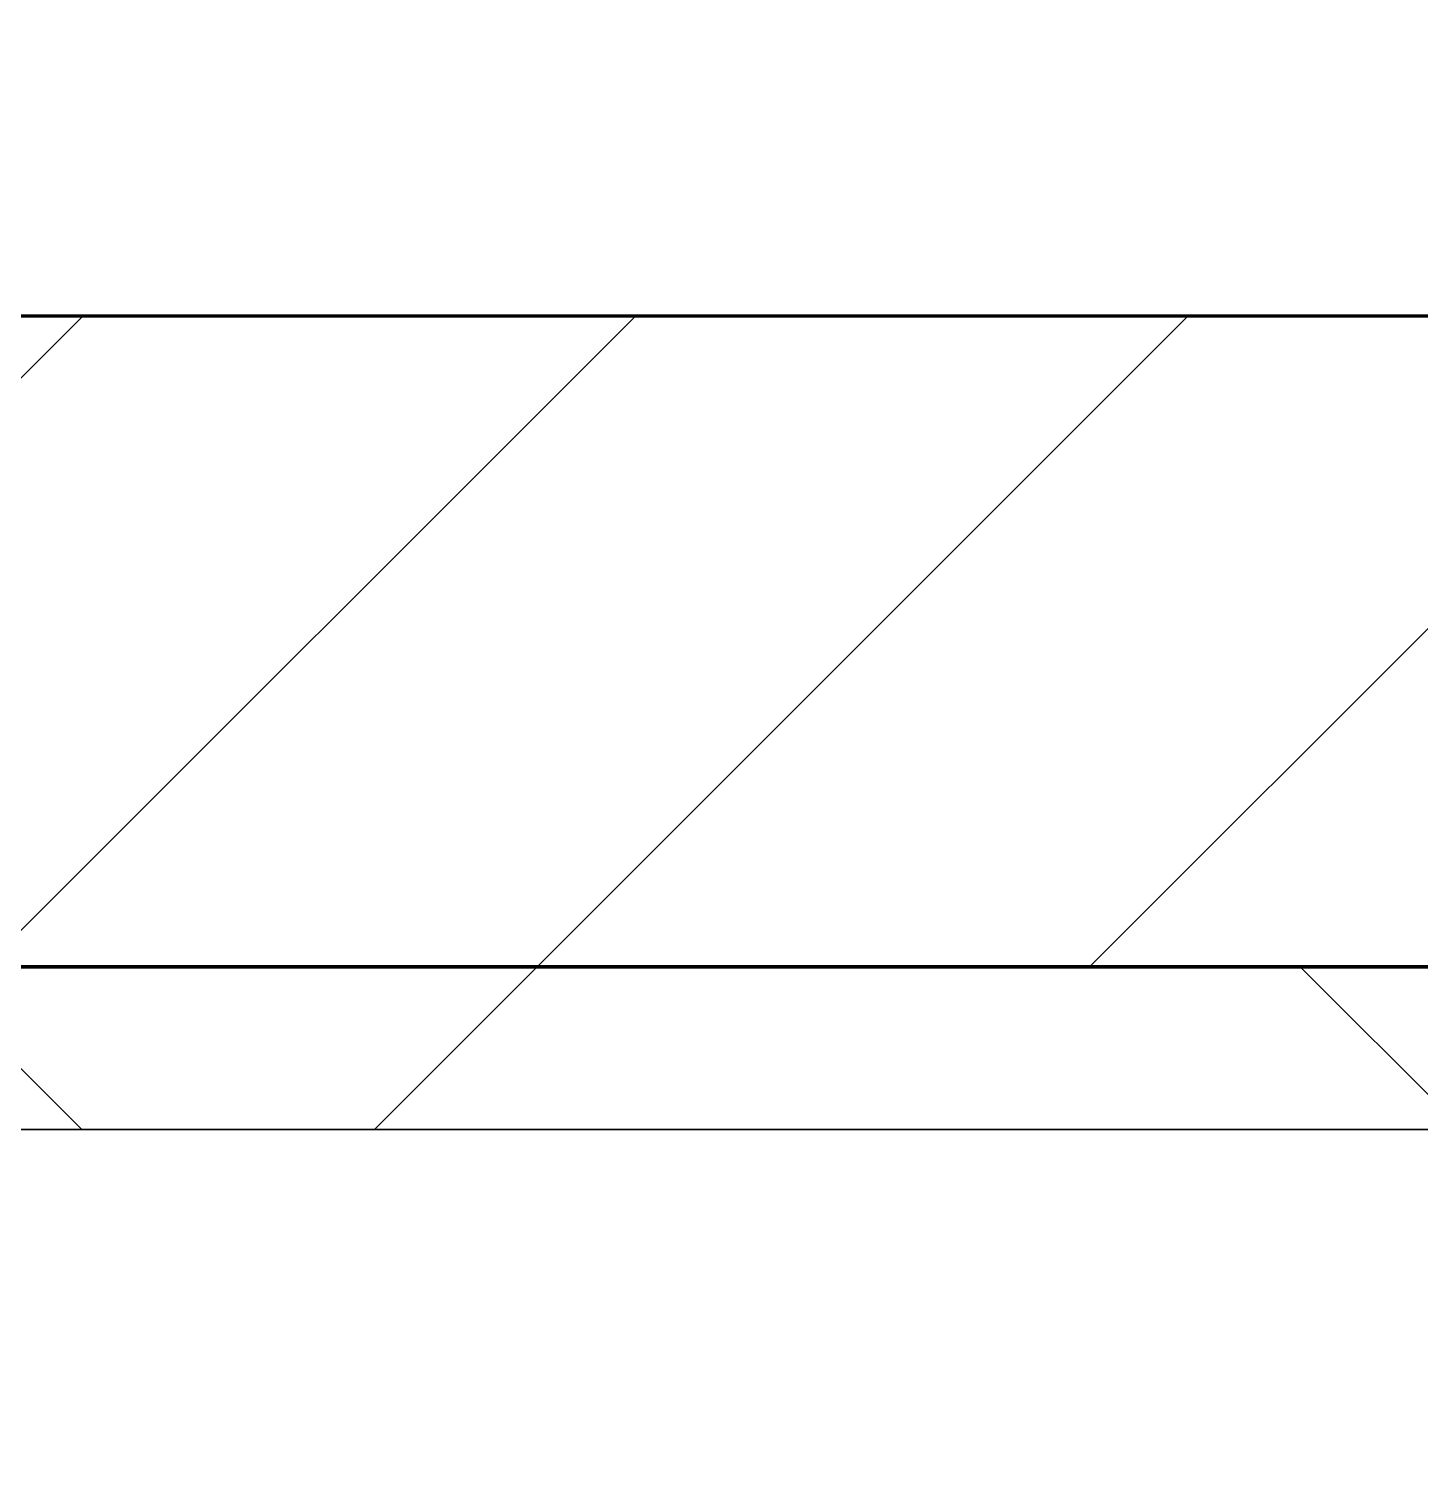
# Model space of a CAD drawing. Header units: millimetres. Extents: x -853228 to -744682, y -17776 to 32484.
# Drawn here: x -788980 to -788552.7, y 7790.3 to 8232.2 of the extents above; entities that cross this region are included whole.
import ezdxf
from ezdxf.xclip import XClip

# ---------------------------------------------------------------- set-up
doc = ezdxf.new("R2010")
doc.units = ezdxf.units.MM
doc.header["$XCLIPFRAME"] = 0
for name, color, linetype, lineweight in [('A-GLAZ-CURT', 2, 'Continuous', 9), ('A-WALL', 5, 'Continuous', 35), ('A-WALL-FNSH', 2, 'Continuous', 35), ('A-WALL-PATT', 1, 'Continuous', 9)]:
    doc.layers.add(name, color=color, linetype=linetype, lineweight=lineweight)

# ---------------------------------------------------------------- blocks, each defined once
blk = doc.blocks.new('PPLS-PP19_Custom Tile Pattern - Custom Tile Pattern-V70-4281-01 ENLARGED LOWER PLATFORM LEVEL - REFLECTED CEILING PLAN - SHEET 2')
at = {"layer": 'A-GLAZ-CURT'}
for p, q in [((-300, 0), (300, 0)), ((300, 0), (-300, 0)), ((195.99, 0), (213.31, 0)), ((213.31, 0), (195.99, 0)), ((230.06, 0), (300, 0)), ((-300, -50), (300, -50)), ((300, -50), (-300, -50))]:
    blk.add_line(p, q, dxfattribs=at)
for points, knots in [([(76.63, 0), (74.8, 0), (67.65, 0), (53.52, 0), (37, 0), (24.07, 0), (12.82, 0), (-2.9, 0), (-20.62, 0), (-32.81, 0), (-44.85, 0), (-51.43, 0), (-51.79, 0)], [-3095.572228, -3095.572228, -3095.572228, -3095.572228, -2950.589685, -2634.532728, -2313.748533, -2106.613311, -1925.670641, -1617.263037, -1290.787923, -1039.307308, -819.71621, -644.910881, -644.910881, -644.910881, -644.910881]), ([(-36.78, 0), (-32.43, 0), (-19.22, 0), (8.83, 0), (43.36, 0), (70.29, 0), (81.05, 0), (82.84, 0)], [-6191.144455, -6191.144455, -6191.144455, -6191.144455, -5862.463379, -5340.621928, -4573.028122, -4094.177415, -3903.000898, -3903.000898, -3903.000898, -3903.000898]), ([(70.61, 0), (66.16, 0), (55.8, 0), (39.61, 0), (24.74, 0), (2.64, 0), (-17.84, 0), (-30.57, 0), (-31.82, 0), (-32, 0)], [-4647.237329, -4647.237329, -4647.237329, -4647.237329, -4326.416877, -4098.545751, -3766.694881, -3333.063701, -2994.501669, -2698.150104, -2614.070998, -2614.070998, -2614.070998, -2614.070998]), ([(-30.52, 0), (-27.11, 0), (-17.83, 0), (5.99, 0), (22.06, 0), (37.44, 0), (45.92, 0), (57.76, 0), (64.47, 0), (72.74, 0), (75.22, 0), (76.03, 0), (76.21, 0)], [-2323.618664, -2323.618664, -2323.618664, -2323.618664, -2142.497158, -1716.209403, -1206.526904, -1089.329421, -901.315459, -753.071572, -495.328968, -421.953223, -334.951786, -290.452333, -290.452333, -290.452333, -290.452333]), ([(-15.19, 0), (-13.07, 0), (7.48, 0), (42.82, 0), (88.72, 0), (120.63, 0), (138.28, 0), (138.53, 0)], [-461.142613, -461.142613, -461.142613, -461.142613, -429.606584, -390.253598, -346.313304, -291.370682, -290.5735, -290.5735, -290.5735, -290.5735]), ([(103.09, 0), (101.08, 0), (86.31, 0), (63.34, 0), (35.84, 0), (12, 0), (3.08, 0), (-1.67, 0), (-2.25, 0)], [-375.435014, -375.435014, -375.435014, -375.435014, -369.147452, -330.153101, -307.516438, -285.83788, -246.234814, -234.646884, -234.646884, -234.646884, -234.646884]), ([(81.96, 0), (79.53, 0), (74.06, 0), (62.26, 0), (51.85, 0), (43.81, 0), (29.53, 0), (20.67, 0), (18.85, 0), (18.16, 0)], [-7119.293879, -7119.293879, -7119.293879, -7119.293879, -6924.452779, -6738.82075, -6548.303034, -6314.283804, -6135.05769, -5972.647715, -5832.674503, -5832.674503, -5832.674503, -5832.674503]), ([(27.44, 0), (27.9, 0), (29.54, 0), (38.07, 0), (53.39, 0), (71.67, 0), (79.98, 0), (82.01, 0), (82.36, 0)], [-5037.309798, -5037.309798, -5037.309798, -5037.309798, -4887.603822, -4705.298446, -4353.683244, -3960.84581, -3759.045785, -3711.701957, -3711.701957, -3711.701957, -3711.701957]), ([(27.89, 0), (29.09, 0), (33.4, 0), (48.37, 0), (65.35, 0), (77.41, 0), (82.22, 0)], [-147.777612, -147.777612, -147.777612, -147.777612, -135.792042, -118.513713, -97.899267, -83.87378, -83.87378, -83.87378, -83.87378]), ([(136.44, 0), (121.66, 0), (86.93, 0), (51.16, 0), (31.18, 0)], [-106.750556, -106.750556, -106.750556, -106.750556, -59.610984, 0, 0, 0, 0]), ([(82.45, 0), (78.02, 0), (68.94, 0), (57.82, 0), (46.51, 0), (41.18, 0), (36.02, 0), (35.54, 0), (35.54, 0)], [-373.637621, -373.637621, -373.637621, -373.637621, -357.622665, -341.267687, -334.000314, -326.15566, -319.318397, -317.489778, -317.489778, -317.489778, -317.489778]), ([(36.29, 0), (37.77, 0), (48.82, 0), (64.79, 0), (95.91, 0), (124.45, 0), (132.42, 0), (134.6, 0)], [-314.598523, -314.598523, -314.598523, -314.598523, -305.899624, -287.17622, -249.500363, -194.761443, -152.241002, -152.241002, -152.241002, -152.241002]), ([(76.22, 0), (75.58, 0), (73.64, 0), (71.05, 0), (70.61, 0)], [-193.634889, -193.634889, -193.634889, -193.634889, -31.537676, 0, 0, 0, 0]), ([(168.37, 0), (167.68, 0), (162.47, 0), (147.02, 0), (113.24, 0), (90.32, 0), (82.54, 0)], [-543.375029, -543.375029, -543.375029, -543.375029, -530.793311, -458.593899, -401.860199, -373.73829, -373.73829, -373.73829, -373.73829]), ([(82.54, 0), (89.32, 0), (104.22, 0), (116.36, 0), (128.63, 0), (128.95, 0)], [-83.56125, -83.56125, -83.56125, -83.56125, -63.759246, -39.050993, -35.895543, -35.895543, -35.895543, -35.895543]), ([(114.39, 0), (114.2, 0), (112.08, 0), (105.42, 0), (92.38, 0), (87.39, 0), (82.57, 0)], [-8148.58938, -8148.58938, -8148.58938, -8148.58938, -8105.191388, -7723.759874, -7531.75727, -7135.649961, -7135.649961, -7135.649961, -7135.649961]), ([(82.59, 0), (85.17, 0), (86.4, 0), (92.51, 0), (94.33, 0)], [-3701.316492, -3701.316492, -3701.316492, -3701.316492, -3336.541051, -2783.776468, -2783.776468, -2783.776468, -2783.776468]), ([(94.4, 0), (94.4, 0), (94.64, 0), (99.11, 0), (108.97, 0), (120.79, 0), (139.94, 0), (163.31, 0), (185.23, 0), (193.62, 0), (194.69, 0), (194.79, 0)], [-2348.345796, -2348.345796, -2348.345796, -2348.345796, -2310.419338, -2233.599744, -2052.234781, -1843.028543, -1530.39897, -1095.004608, -529.74427, -295.064701, -265.121568, -265.121568, -265.121568, -265.121568]), ([(129.02, 0), (129.02, 0), (124.41, 0), (122.35, 0), (114.96, 0), (108.04, 0), (103.09, 0)], [-35.386604, -35.386604, -35.386604, -35.386604, -31.430235, -22.807238, -15.488593, 0, 0, 0, 0]), ([(157.9, 0), (156.77, 0), (151.67, 0), (143.29, 0), (134.04, 0), (126.24, 0), (118.6, 0), (114.23, 0), (111.98, 0), (105.66, 0), (105.23, 0), (105.23, 0)], [-10292.955006, -10292.955006, -10292.955006, -10292.955006, -10098.273015, -9847.788484, -9677.714971, -9567.007022, -9453.21225, -9220.200448, -9012.77275, -8966.157302, -8929.495943, -8929.495943, -8929.495943, -8929.495943]), ([(105.26, 0), (105.52, 0), (111.01, 0), (112.65, 0), (113.59, 0)], [-8920.561005, -8920.561005, -8920.561005, -8920.561005, -8814.835624, -8577.462505, -8577.462505, -8577.462505, -8577.462505]), ([(128.58, 0), (128.8, 0), (130.16, 0), (139.26, 0), (152.67, 0), (161.24, 0), (162.19, 0), (162.75, 0)], [-633.326174, -633.326174, -633.326174, -633.326174, -627.736123, -618.981161, -602.094757, -592.980799, -581.414464, -581.414464, -581.414464, -581.414464]), ([(137.1, 0), (136, 0), (133.64, 0), (129.87, 0), (129.11, 0)], [-670.405967, -670.405967, -670.405967, -670.405967, -651.020627, -640.742133, -640.742133, -640.742133, -640.742133]), ([(193.8, 0), (193.33, 0), (190.11, 0), (183.13, 0), (171, 0), (161.95, 0), (161.28, 0), (158.35, 0), (157.85, 0), (157.77, 0)], [-11665.349007, -11665.349007, -11665.349007, -11665.349007, -11565.880756, -11105.624034, -10839.086983, -10768.332124, -10666.779182, -10580.760289, -10550.278881, -10550.278881, -10550.278881, -10550.278881]), ([(300, 0), (286.53, 0), (254.22, 0), (207.11, 0), (177.41, 0), (159.34, 0), (158.33, 0), (158.3, 0)], [-285.253232, -285.253232, -285.253232, -285.253232, -244.693688, -187.987675, -143.776725, -129.632772, -123.352749, -123.352749, -123.352749, -123.352749]), ([(159.07, 0), (159.13, 0), (160.84, 0), (165.21, 0), (174.15, 0), (185.98, 0), (205.86, 0), (214.95, 0), (220.37, 0)], [-115.643202, -115.643202, -115.643202, -115.643202, -114.681583, -87.660824, -65.295536, -41.623857, -24.459831, -8.451356, -8.451356, -8.451356, -8.451356]), ([(162.75, 0), (165.4, 0), (170.91, 0), (172.61, 0), (172.61, 0)], [-111.264224, -111.264224, -111.264224, -111.264224, -56.742688, -19.085662, -19.085662, -19.085662, -19.085662]), ([(219.97, 0), (215.93, 0), (199.91, 0), (182.99, 0), (174.27, 0), (169.67, 0), (168.99, 0)], [-8998.814218, -8998.814218, -8998.814218, -8998.814218, -8717.832359, -8253.978395, -8152.463617, -8069.855175, -8069.855175, -8069.855175, -8069.855175]), ([(215.22, 0), (214.62, 0), (210.55, 0), (203.98, 0), (187.54, 0), (175.3, 0), (169.49, 0)], [-203.825446, -203.825446, -203.825446, -203.825446, -198.527383, -184.406837, -162.427601, -142.916156, -142.916156, -142.916156, -142.916156]), ([(171.51, 0), (176.48, 0), (193.23, 0), (201.73, 0), (208.81, 0), (212.24, 0), (217.66, 0), (219.78, 0)], [-7971.819559, -7971.819559, -7971.819559, -7971.819559, -7784.112253, -7606.717214, -7289.299508, -7042.621073, -6915.603924, -6915.603924, -6915.603924, -6915.603924]), ([(172.07, 0), (177.66, 0), (187.87, 0), (201.08, 0), (207.47, 0), (213.96, 0), (215.11, 0)], [-255.364076, -255.364076, -255.364076, -255.364076, -237.955587, -223.92608, -215.862851, -208.75215, -208.75215, -208.75215, -208.75215]), ([(220.34, 0), (221.29, 0), (228.22, 0), (242.06, 0), (246.54, 0), (246.96, 0)], [-10648.443064, -10648.443064, -10648.443064, -10648.443064, -10511.382485, -9925.173265, -9834.877357, -9834.877357, -9834.877357, -9834.877357]), ([(220.36, 0), (225.87, 0), (244.65, 0), (266.73, 0), (281.71, 0), (291.71, 0), (296.52, 0), (297.86, 0), (298.09, 0)], [-6904.045506, -6904.045506, -6904.045506, -6904.045506, -6582.165592, -6068.460911, -5766.029927, -5566.724884, -5280.360606, -5199.253518, -5199.253518, -5199.253518, -5199.253518]), ([(300, 0), (288.22, 0), (262, 0), (232.19, 0), (221.88, 0), (220.42, 0)], [-12528.858583, -12528.858583, -12528.858583, -12528.858583, -11905.454923, -11162.864862, -10950.168482, -10950.168482, -10950.168482, -10950.168482]), ([(247.1, 0), (246.76, 0), (245.04, 0), (238.34, 0), (226.56, 0), (223.43, 0), (220.56, 0), (220.49, 0)], [-9649.085549, -9649.085549, -9649.085549, -9649.085549, -9581.591397, -9406.094246, -9221.510254, -9016.44624, -9011.047119, -9011.047119, -9011.047119, -9011.047119]), ([(284.76, 0), (284.76, 0), (285.09, 0), (287.47, 0), (293.59, 0), (297.76, 0), (300, 0)], [-4110.630118, -4110.630118, -4110.630118, -4110.630118, -4053.389046, -3959.664717, -3862.421465, -3746.95702, -3746.95702, -3746.95702, -3746.95702]), ([(297.38, 0), (295.84, 0), (291.62, 0), (285.38, 0), (284.87, 0)], [-4803.172655, -4803.172655, -4803.172655, -4803.172655, -4358.271401, -4143.037883, -4143.037883, -4143.037883, -4143.037883])]:
    blk.add_open_spline(points, degree=3, knots=knots, dxfattribs=at)
for points in [[(80.35, 0), (79.57, 0), (78.27, 0), (76.63, 0)], [(84.06, 0), (83.68, 0), (83.1, 0), (82.55, 0)], [(168.74, 0), (168.74, 0), (169.81, 0), (171.51, 0)], [(195.11, 0), (194.91, 0), (194.44, 0), (193.8, 0)], [(220.41, 0), (219.77, 0), (219.3, 0), (219.02, 0)], [(221.13, 0), (223.79, 0), (226.71, 0), (230.06, 0)]]:
    blk.add_open_spline(points, degree=3, dxfattribs=at)
blk = doc.blocks.new('PPLS-PP19_Custom Tile Pattern - Custom Tile Pattern-V71-4281-01 ENLARGED LOWER PLATFORM LEVEL - REFLECTED CEILING PLAN - SHEET 2')
at = {"layer": 'A-GLAZ-CURT'}
for p, q in [((-300, 0), (300, 0)), ((300, 0), (-300, 0)), ((-293.07, 0), (-275.75, 0)), ((-275.75, 0), (-293.07, 0)), ((-222.32, 0), (-205, 0)), ((-205, 0), (-222.32, 0)), ((-300, -50), (300, -50)), ((300, -50), (-300, -50))]:
    blk.add_line(p, q, dxfattribs=at)
at = {"layer": 'A-GLAZ-CURT', "flags": 128}
for points in [[(-300, 0), (-291.56, 0), (-283.3, 0), (-275.2, 0), (-267.26, 0), (-259.45, 0), (-251.77, 0), (-244.2, 0), (-236.74, 0), (-229.36, 0), (-222.06, 0), (-214.83, 0), (-207.71, 0), (-200.76, 0), (-194.02, 0), (-187.54, 0), (-181.38, 0), (-175.58, 0), (-170.25, 0), (-165.64, 0), (-162.01, 0), (-159.53, 0), (-157.46, 0), (-154.52, 0), (-149.42, 0), (-141.84, 0), (-132.81, 0), (-126.08, 0)], [(-125.17, 0), (-128.55, 0), (-134.16, 0), (-140.03, 0), (-145.5, 0), (-150.63, 0), (-155.53, 0), (-160.27, 0), (-164.95, 0), (-169.65, 0), (-174.47, 0), (-179.49, 0), (-184.81, 0), (-190.44, 0), (-196.37, 0), (-202.58, 0), (-209.04, 0), (-215.73, 0), (-222.63, 0), (-229.72, 0), (-236.97, 0), (-244.39, 0), (-251.96, 0), (-259.67, 0), (-267.51, 0), (-275.48, 0), (-283.55, 0), (-291.73, 0), (-300, 0)]]:
    blk.add_lwpolyline(points, dxfattribs=at)
at = {"layer": 'A-GLAZ-CURT'}
for points, knots in [([(-300, 0), (-284.65, 0), (-264.51, 0), (-246.21, 0), (-241.68, 0)], [-5323.127839, -5323.127839, -5323.127839, -5323.127839, -4502.809032, -4224.525615, -4224.525615, -4224.525615, -4224.525615]), ([(-104.69, 0), (-113.82, 0), (-145.23, 0), (-202.69, 0), (-262.56, 0), (-294.48, 0), (-300, 0)], [-18088.99392, -18088.99392, -18088.99392, -18088.99392, -17136.203329, -15131.813646, -13729.592194, -13439.944408, -13439.944408, -13439.944408, -13439.944408]), ([(-173.9, 0), (-177.94, 0), (-186.36, 0), (-209.77, 0), (-232.01, 0), (-255.22, 0), (-262.59, 0), (-264.9, 0), (-265.4, 0)], [-1992.329615, -1992.329615, -1992.329615, -1992.329615, -1755.085331, -1400.429864, -858.079193, -543.655514, -208.940337, 0, 0, 0, 0]), ([(-258.6, 0), (-257.91, 0), (-254.26, 0), (-247.88, 0), (-242.7, 0), (-242.02, 0)], [-5722.54675, -5722.54675, -5722.54675, -5722.54675, -5657.471696, -5413.335975, -5376.889564, -5376.889564, -5376.889564, -5376.889564]), ([(-241.69, 0), (-235.16, 0), (-225.26, 0), (-213.1, 0), (-200.2, 0), (-187.68, 0), (-178.19, 0), (-173.42, 0)], [-5370.88094, -5370.88094, -5370.88094, -5370.88094, -5017.494783, -4832.723979, -4666.091899, -4349.945572, -4109.479881, -4109.479881, -4109.479881, -4109.479881]), ([(-241.18, 0), (-216.61, 0), (-171.42, 0), (-129.95, 0), (-110.8, 0), (-99.5, 0), (-91.46, 0)], [-4214.142872, -4214.142872, -4214.142872, -4214.142872, -2700.551212, -1002.059161, -460.363443, 0, 0, 0, 0]), ([(-133.82, 0), (-135.51, 0), (-137.8, 0), (-149.31, 0), (-162.01, 0), (-177.91, 0), (-199.46, 0), (-216.65, 0), (-231.26, 0), (-233.46, 0), (-234, 0)], [-2731.647847, -2731.647847, -2731.647847, -2731.647847, -2418.507304, -2308.929706, -2113.765672, -1763.376603, -1422.553702, -978.033455, -846.069444, -682.911962, -682.911962, -682.911962, -682.911962]), ([(-233.49, 0), (-233.44, 0), (-232.38, 0), (-230.74, 0), (-225.3, 0), (-223.63, 0)], [-455.274641, -455.274641, -455.274641, -455.274641, -440.605512, -119.536984, 0, 0, 0, 0]), ([(-223.63, 0), (-219.39, 0), (-206.17, 0), (-188.58, 0), (-169.02, 0), (-152.12, 0), (-136.84, 0), (-127.33, 0), (-124.19, 0), (-123.43, 0), (-123.28, 0)], [-5463.295695, -5463.295695, -5463.295695, -5463.295695, -5161.076232, -4739.070012, -4465.409639, -4149.119819, -3839.893365, -3647.167523, -3488.92562, -3439.852845, -3439.852845, -3439.852845, -3439.852845]), ([(-137.88, 0), (-140.56, 0), (-147.66, 0), (-147.69, 0), (-158.72, 0), (-168.55, 0), (-172.54, 0), (-172.83, 0)], [-3187.727384, -3187.727384, -3187.727384, -3187.727384, -2919.378265, -2477.344047, -2237.412286, -2029.680487, -2013.119448, -2013.119448, -2013.119448, -2013.119448]), ([(-172.76, 0), (-170.8, 0), (-165.31, 0), (-158.7, 0), (-157.22, 0)], [-4098.417653, -4098.417653, -4098.417653, -4098.417653, -4000.813434, -3840.635403, -3840.635403, -3840.635403, -3840.635403]), ([(-152.35, 0), (-151.03, 0), (-147.71, 0), (-143.57, 0), (-138.62, 0)], [-3494.978217, -3494.978217, -3494.978217, -3494.978217, -3371.022232, -3227.460399, -3227.460399, -3227.460399, -3227.460399]), ([(-118.78, 0), (-121.86, 0), (-126.28, 0), (-136.96, 0), (-147.46, 0), (-150.03, 0), (-150.57, 0)], [-5938.474035, -5938.474035, -5938.474035, -5938.474035, -5700.061948, -5508.838257, -5298.784692, -5196.16478, -5196.16478, -5196.16478, -5196.16478]), ([(-150.34, 0), (-150.07, 0), (-147.75, 0), (-142.6, 0), (-127.26, 0), (-107.3, 0), (-90.42, 0), (-75.26, 0), (-68.41, 0), (-65.12, 0), (-63.63, 0)], [-4948.728362, -4948.728362, -4948.728362, -4948.728362, -4883.323924, -4440.880425, -4054.690705, -3793.097032, -3402.597032, -3144.956779, -3050.982048, -2969.237017, -2969.237017, -2969.237017, -2969.237017]), ([(-104.11, 0), (-105.72, 0), (-117.58, 0), (-130.52, 0), (-147.74, 0), (-149.07, 0)], [-7090.9346, -7090.9346, -7090.9346, -7090.9346, -7004.680444, -6449.282163, -6277.220794, -6277.220794, -6277.220794, -6277.220794]), ([(-148.23, 0), (-146.94, 0), (-140.15, 0), (-137.28, 0), (-133.93, 0), (-128.78, 0), (-126.5, 0)], [-6162.058746, -6162.058746, -6162.058746, -6162.058746, -6017.569127, -5560.701257, -5364.112219, -5231.017328, -5231.017328, -5231.017328, -5231.017328]), ([(-104.72, 0), (-111.88, 0), (-123.44, 0), (-139.03, 0), (-146.11, 0), (-146.95, 0)], [-1331.084425, -1331.084425, -1331.084425, -1331.084425, -945.742622, -741.901385, -489.130243, -489.130243, -489.130243, -489.130243]), ([(-146.69, 0), (-146.59, 0), (-145.49, 0), (-135.69, 0), (-128.29, 0), (-125.15, 0)], [-420.34245, -420.34245, -420.34245, -420.34245, -406.956646, -290.263673, 0, 0, 0, 0]), ([(-127.41, 0), (-131.63, 0), (-133.16, 0), (-134.09, 0), (-134.15, 0)], [-8540.990293, -8540.990293, -8540.990293, -8540.990293, -8266.114998, -8246.473386, -8246.473386, -8246.473386, -8246.473386]), ([(-134.15, 0), (-133.32, 0), (-130.31, 0), (-117.33, 0), (-92.04, 0), (-74.02, 0), (-62.74, 0), (-60.36, 0), (-59.97, 0)], [-7657.439573, -7657.439573, -7657.439573, -7657.439573, -7293.749979, -6839.55839, -6236.997189, -5713.340575, -5140.470607, -5006.787413, -5006.787413, -5006.787413, -5006.787413]), ([(-120.13, 0), (-120.14, 0), (-120.24, 0), (-121.3, 0), (-129.25, 0), (-133.82, 0)], [-2933.992132, -2933.992132, -2933.992132, -2933.992132, -2920.575025, -2840.280255, -2731.647847, -2731.647847, -2731.647847, -2731.647847]), ([(-113.43, 0), (-113.44, 0), (-113.96, 0), (-119.73, 0), (-125.43, 0), (-127.03, 0), (-127.41, 0)], [-328.499627, -328.499627, -328.499627, -328.499627, -282.672656, -98.539552, -24.539552, 0, 0, 0, 0]), ([(-126.5, 0), (-122.44, 0), (-108.71, 0), (-86.68, 0), (-63.44, 0), (-54.4, 0), (-48.53, 0), (-30.79, 0), (-18.03, 0), (8.61, 0), (15.02, 0), (22.91, 0), (29.19, 0), (32.71, 0), (33.96, 0)], [-5231.017328, -5231.017328, -5231.017328, -5231.017328, -4994.692869, -4542.524482, -4008.285538, -3689.699207, -3546.54457, -3315.260113, -2864.387349, -2439.246196, -2084.094819, -1956.422387, -1818.904206, -1743.672443, -1743.672443, -1743.672443, -1743.672443]), ([(-125.15, 0), (-124.93, 0), (-121.96, 0), (-113.85, 0), (-106.24, 0), (-103.8, 0)], [-3362.7396, -3362.7396, -3362.7396, -3362.7396, -3342.215224, -3074.362186, -2945.541647, -2945.541647, -2945.541647, -2945.541647]), ([(-122.08, 0), (-122.01, 0), (-121.69, 0), (-121.2, 0), (-120.88, 0)], [-3136.336417, -3136.336417, -3136.336417, -3136.336417, -3110.304437, -3035.164275, -3035.164275, -3035.164275, -3035.164275]), ([(-36.33, 0), (-36.43, 0), (-37.27, 0), (-45.02, 0), (-46.13, 0), (-60.59, 0), (-81.23, 0), (-99.51, 0), (-114.02, 0), (-117.28, 0), (-118.78, 0)], [-1855.773136, -1855.773136, -1855.773136, -1855.773136, -1810.870157, -1672.078046, -1405.135169, -1060.00838, -740.068933, -229.489605, -116.330425, 0, 0, 0, 0]), ([(-117.74, 0), (-117.19, 0), (-114.78, 0), (-113.43, 0), (-113.43, 0)], [-821.249067, -821.249067, -821.249067, -821.249067, -394.672656, -330.879064, -330.879064, -330.879064, -330.879064]), ([(-103.84, 0), (-105.71, 0), (-111.9, 0), (-116.56, 0), (-117.56, 0)], [-1614.397613, -1614.397613, -1614.397613, -1614.397613, -1433.981041, -985.49888, -985.49888, -985.49888, -985.49888]), ([(-115.82, 0), (-114.96, 0), (-110.41, 0), (-96.78, 0), (-71.33, 0), (-50.77, 0), (-35.69, 0), (-34.87, 0)], [-5724.064692, -5724.064692, -5724.064692, -5724.064692, -5430.283136, -5103.229623, -4799.173296, -4065.652676, -4022.981089, -4022.981089, -4022.981089, -4022.981089]), ([(-34.84, 0), (-36.75, 0), (-43.56, 0), (-56.24, 0), (-75.59, 0), (-94, 0), (-112.01, 0), (-114.94, 0), (-115.63, 0)], [-1924.465732, -1924.465732, -1924.465732, -1924.465732, -1792.521578, -1466.981642, -1208.454564, -789.402658, -501.969187, -243.577221, -243.577221, -243.577221, -243.577221]), ([(-34.86, 0), (-40.38, 0), (-54.4, 0), (-76.73, 0), (-96.09, 0), (-103.81, 0)], [-8479.276053, -8479.276053, -8479.276053, -8479.276053, -8073.216054, -7508.296369, -7096.24814, -7096.24814, -7096.24814, -7096.24814]), ([(-72.93, 0), (-75.51, 0), (-84.65, 0), (-96.04, 0), (-103.8, 0)], [-19442.345229, -19442.345229, -19442.345229, -19442.345229, -18935.241197, -18120.169593, -18120.169593, -18120.169593, -18120.169593]), ([(-86.16, 0), (-91.37, 0), (-97.16, 0), (-103.31, 0), (-103.8, 0)], [-1681.3698, -1681.3698, -1681.3698, -1681.3698, -1374.161226, -1347.606515, -1347.606515, -1347.606515, -1347.606515]), ([(-103.63, 0), (-102.87, 0), (-96.51, 0), (-85.29, 0), (-71.67, 0), (-65.93, 0), (-65.07, 0)], [-2942.39715, -2942.39715, -2942.39715, -2942.39715, -2902.289527, -2605.247022, -2322.099534, -2241.8264, -2241.8264, -2241.8264, -2241.8264]), ([(-36.62, 0), (-36.62, 0), (-40.35, 0), (-44.32, 0), (-58.97, 0), (-82.6, 0), (-97.15, 0), (-102.96, 0)], [-4069.478503, -4069.478503, -4069.478503, -4069.478503, -3858.647035, -3538.256648, -2842.901703, -2193.204658, -1642.498133, -1642.498133, -1642.498133, -1642.498133])]:
    blk.add_open_spline(points, degree=3, knots=knots, dxfattribs=at)
blk = doc.blocks.new('*U516')
at = {"layer": 'A-GLAZ-CURT', "rotation": 180}
for name, p in [('PPLS-PP19_Custom Tile Pattern - Custom Tile Pattern-V71-4281-01 ENLARGED LOWER PLATFORM LEVEL - REFLECTED CEILING PLAN - SHEET 2', (12600, 4315)), ('PPLS-PP19_Custom Tile Pattern - Custom Tile Pattern-V70-4281-01 ENLARGED LOWER PLATFORM LEVEL - REFLECTED CEILING PLAN - SHEET 2', (13200, 4315))]:
    blk.add_blockref(name, p, dxfattribs=at)
blk = doc.blocks.new('*U986')
blk.add_lwpolyline([(-38349, 4315), (-38349, 2757.5), (-41450, 2757.5), (-41450, 4315), (-49246.8, 4315), (-49246.8, 550), (-30509.06, 550), (-30509.06, 4315), (-38349, 4315)])

msp = doc.modelspace()

# ---------------------------------------------------------------- hatches: boundary and pattern name
at = {"layer": 'A-WALL-PATT', "lineweight": 9}
h = msp.add_hatch(dxfattribs=at)
h.set_pattern_fill('FP_2', color=256, style=0, pattern_type=2)
h.set_pattern_definition([(45, (0, 0), (-84.852814, 84.852814), [])])
h.paths.add_polyline_path([(-786082.37, 7944.02), (-786082.37, 8144.02), (-801317.37, 8144.02), (-801317.37, 7944.02), (-786132.37, 7944.02)])

# ---------------------------------------------------------------- linework, layer by layer
at = {"layer": 'A-WALL', "color": 7, "lineweight": 70}
for p, q in [((-801317.37, 8144.02), (-786082.37, 8144.02)), ((-801267.37, 7944.02), (-786132.37, 7944.02)), ((-786132.37, 7944.02), (-801267.37, 7944.02))]:
    msp.add_line(p, q, dxfattribs=at)

# ---------------------------------------------------------------- block references
ref = msp.add_blockref('*U986', (-744682.37, 3579.02))
XClip(ref).set_block_clipping_path([(-104690.1238047113, -9620.0077451946), (-34092.6543255158, 14393.0014498748)])

# ---------------------------------------------------------------- next in the draw order: hatches: boundary and pattern name
at = {"layer": 'A-WALL-PATT', "lineweight": 9}
h = msp.add_hatch(dxfattribs=at)
h.set_pattern_fill('FP_3', color=256, style=0, pattern_type=2)
h.set_pattern_definition([(45, (0, 0), (-212.13203, 212.13203), []), (135, (0, 0), (-212.13203, -212.13203), [])])
h.paths.add_polyline_path([(-786132.37, 7894.02), (-786132.37, 7944.02), (-801317.37, 7944.02), (-801317.37, 7894.02), (-786496.63, 7894.02)])

# ---------------------------------------------------------------- next in the draw order: linework, layer by layer
msp.add_spline([(-835882.37, 3579.02), (-801682.37, 12088.47), (-758836, 27096.51), (-744682.37, 3579.02)], degree=3)
at = {"layer": 'A-WALL-FNSH', "color": 250}
msp.add_line((-786132.37, 7894.02), (-801317.37, 7894.02), dxfattribs=at)

# ---------------------------------------------------------------- next in the draw order: block references
msp.add_blockref('*U516', (-801682.37, 3579.02))

doc.saveas('drawing.dxf')
